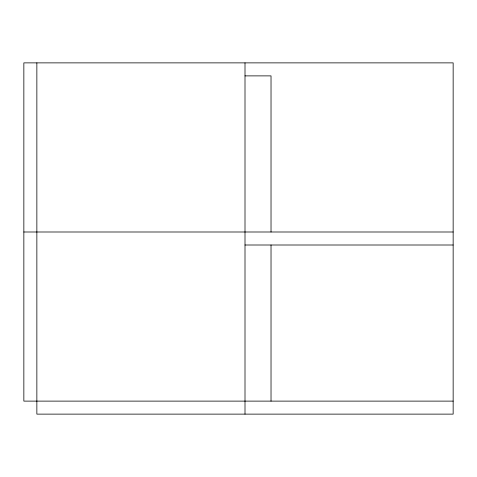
<?xml version="1.0" encoding="UTF-8"?>
<svg xmlns="http://www.w3.org/2000/svg" width="477" height="477" viewBox="0 0 477 477"><rect width="100%" height="100%" fill="white"/><g stroke="black" fill="none" stroke-linecap="round" stroke-linejoin="round"><path stroke-width="0.72" d="M245.005 75.885L271.025 75.885L271.025 231.995M23.85 231.995L453.15 231.995M245.005 245.005L453.15 245.005M453.15 401.115L23.85 401.115L23.85 62.875L453.15 62.875L453.15 414.125L36.86 414.125L36.86 62.875M271.025 245.005L271.025 401.115M245.005 62.875L245.005 414.125"/></g></svg>
